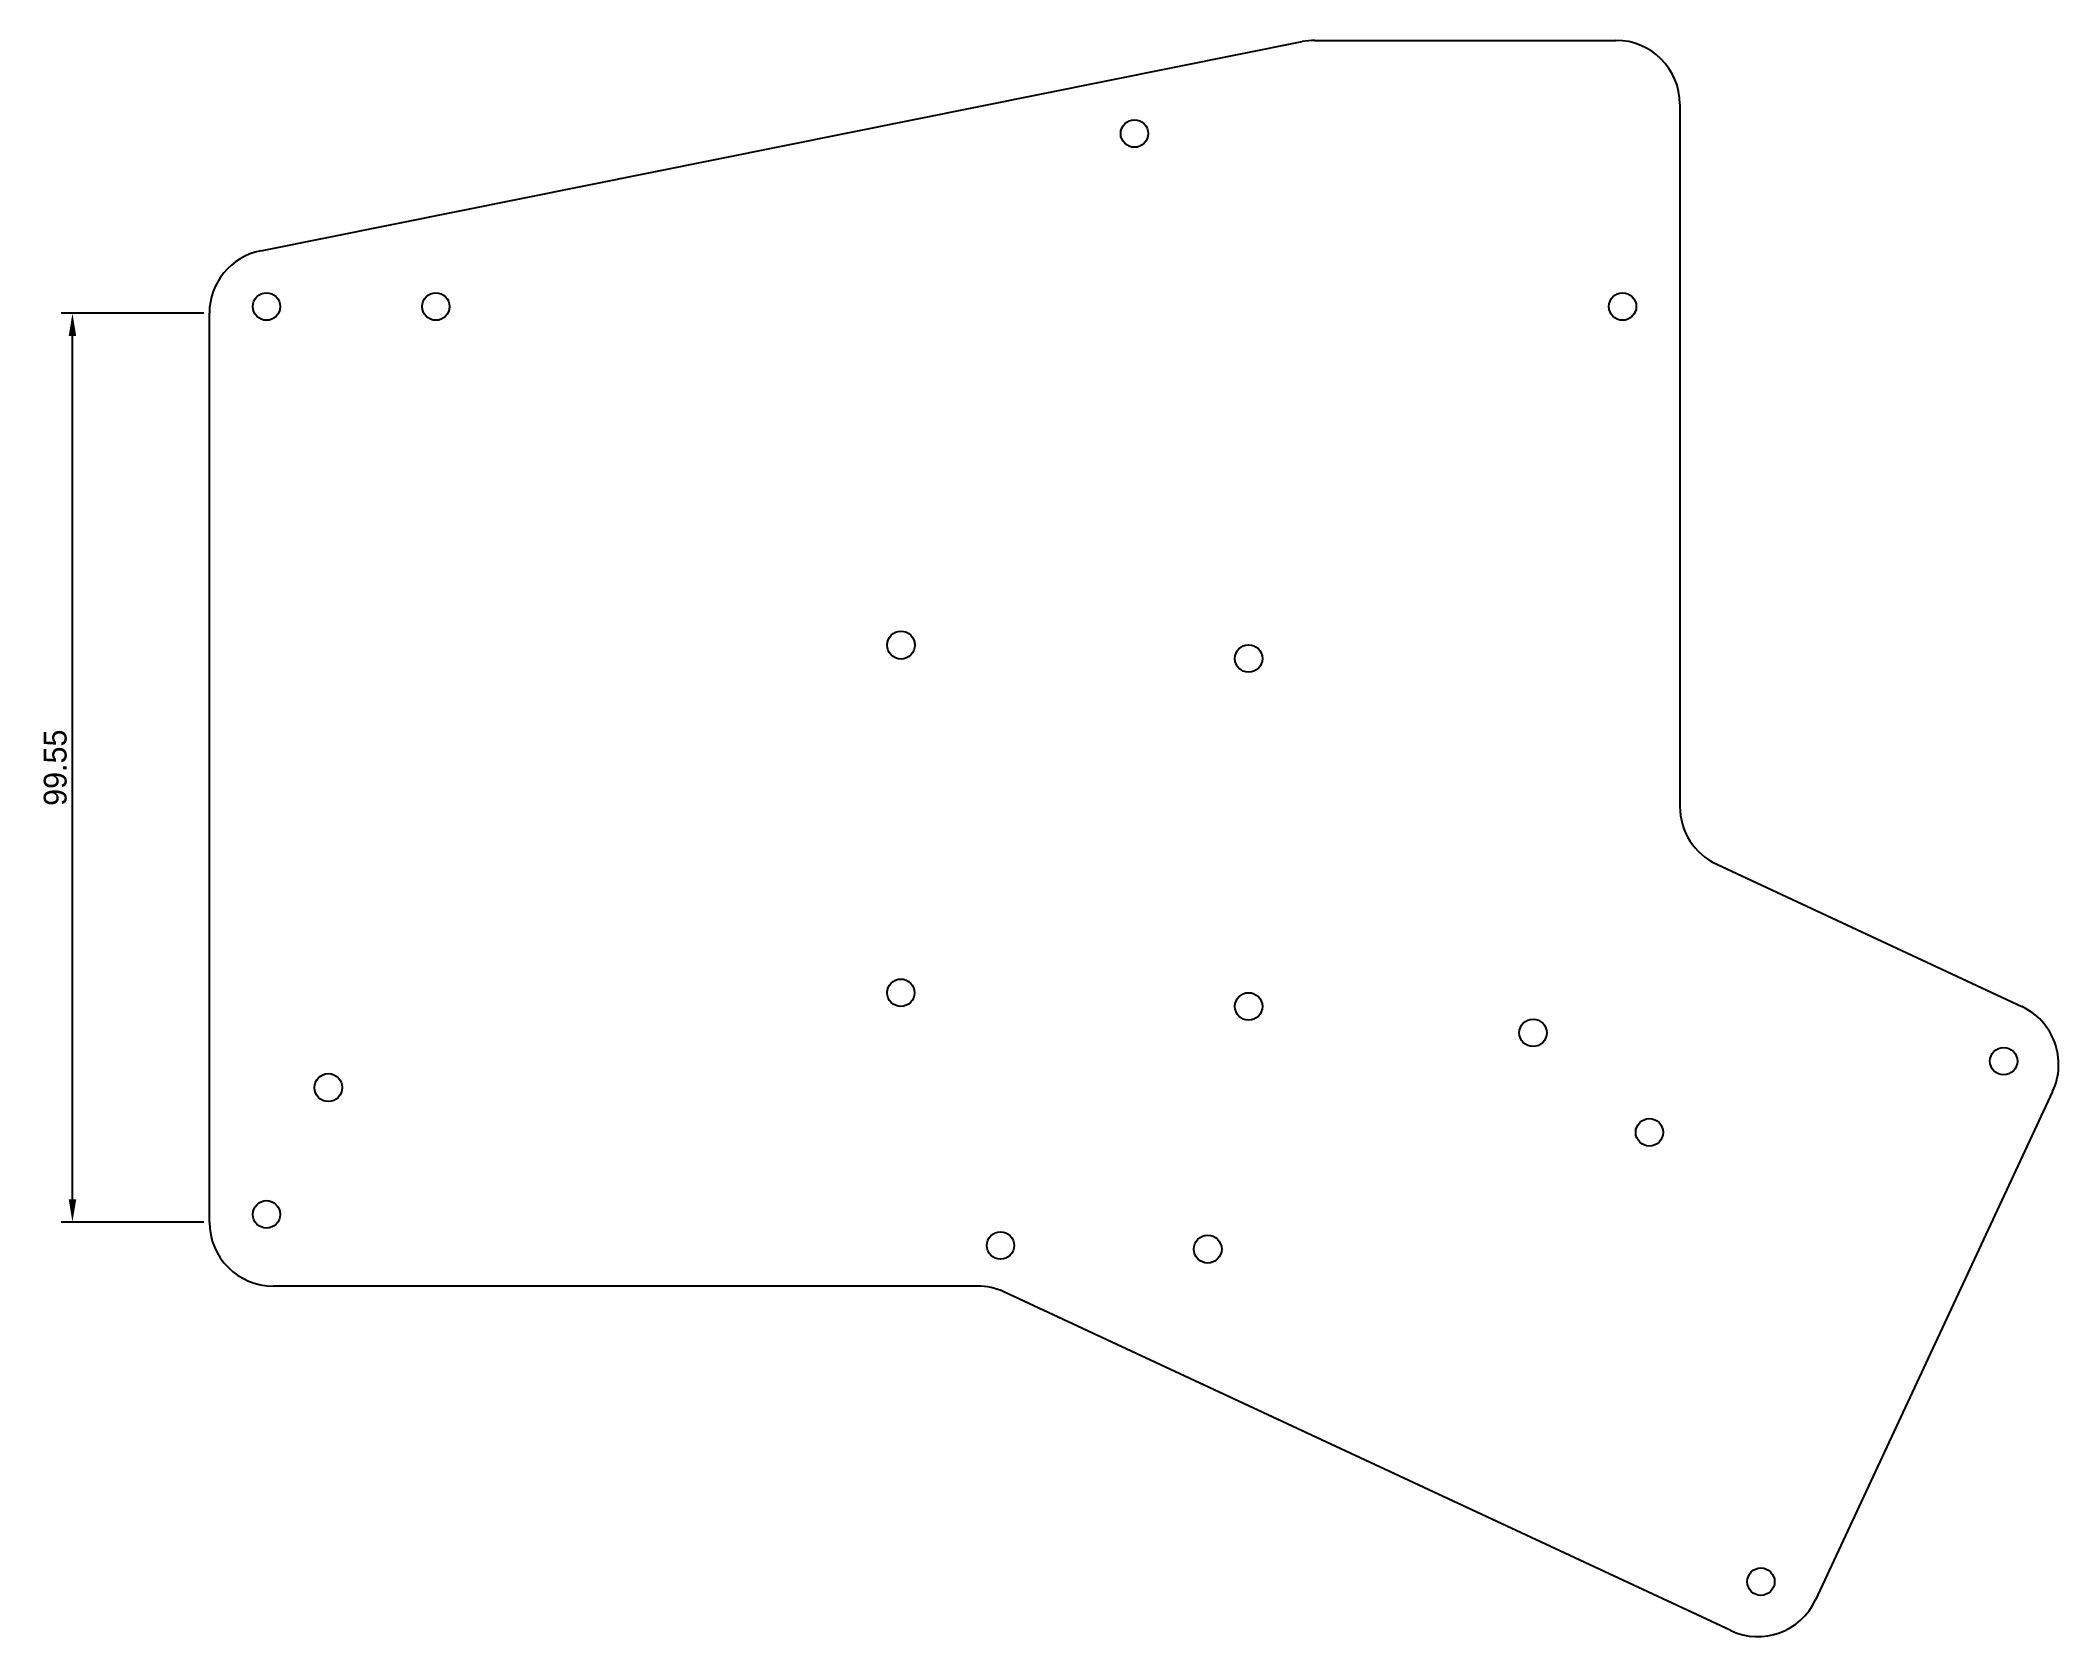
# Model space of a CAD drawing. Header units: millimetres. Extents: x 1 to 223, y 7 to 182.
import ezdxf

# ---------------------------------------------------------------- set-up
doc = ezdxf.new("R2010")
doc.units = ezdxf.units.MM
doc.layers.get('0').update_dxf_attribs({"lineweight": 25, "true_color": 0xffffff})
doc.dimstyles.get("Standard").update_dxf_attribs({"dimtxt": 2.5, "dimasz": 2.5, "dimexe": 1.25, "dimexo": 0.625, "dimtad": 1, "dimrnd": 0.01, "dimtxsty": 'Standard', "dimcen": 2.5, "dimazin": 3, "dimtfac": 1, "dimtmove": 0, "dimatfit": 3})

msp = doc.modelspace()

# ---------------------------------------------------------------- linework, layer by layer
at = {"color": 1}
for p, q in [((25.622, 158.683), (139.712, 181.583)), ((141.09, 181.72), (174.09, 181.72)), ((181.09, 174.72), (181.09, 151.82)), ((20, 52.268), (20, 151.82)), ((181.09, 151.82), (181.087, 97.809))]:
    msp.add_line(p, q, dxfattribs=at)
at = {"color": 1, "true_color": 0xff0000}
for p, q in [((185.129, 91.465), (218.539, 75.887)), ((221.925, 66.584), (195.961, 10.903)), ((104.133, 45.268), (27, 45.268)), ((186.659, 7.517), (107.091, 44.612))]:
    msp.add_line(p, q, dxfattribs=at)
at = {"color": 1}
for centre, radius in [((121.333, 171.508), 1.5), ((26.264, 152.557), 1.5), ((44.808, 152.557), 1.5), ((174.817, 152.557), 1.5), ((95.768, 115.474), 1.524), ((133.85, 114), 1.5), ((95.75, 77.4), 1.5), ((133.85, 75.9), 1.5), ((165, 73), 1.5), ((216.559, 69.898), 1.5), ((33.03, 67.01), 1.524), ((177.746, 62.103), 1.5), ((26.264, 53.119), 1.5), ((106.67, 49.713), 1.5), ((129.372, 49.307), 1.524), ((189.972, 12.882), 1.5)]:
    msp.add_circle(centre, radius, dxfattribs=at)
for centre, start, end in [((141.09, 174.72), 90, 101.34952), ((174.09, 174.72), 0, 90), ((27, 151.82), 101.34952, 180)]:
    msp.add_arc(centre, 7, start, end, dxfattribs=at)
at = {"color": 1, "true_color": 0xff0000}
for centre, start, end in [((188.087, 97.809), 180, 245.00187), ((215.581, 69.543), 335.00019, 65.00187), ((27, 52.268), 180, 270), ((104.133, 38.268), 65.0046, 90), ((189.616, 13.861), 245.0046, 335.00019)]:
    msp.add_arc(centre, 7, start, end, dxfattribs=at)

# ---------------------------------------------------------------- dimensions: what is measured, and where the dimension line sits
at = {"color": 1}
msp.add_linear_dim(base=(5, 52.268), p1=(20, 52.268), p2=(20, 151.821), angle=90, text='99.55', dimstyle='Standard', dxfattribs=at).render()

doc.saveas('drawing.dxf')
